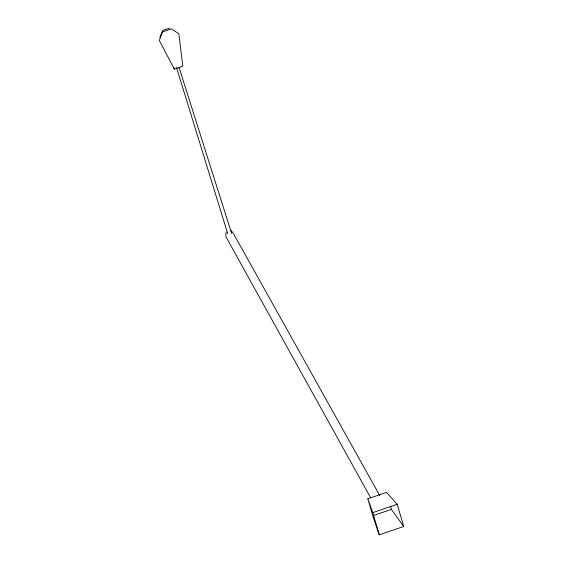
<?xml version="1.0" encoding="UTF-8"?>
<svg xmlns="http://www.w3.org/2000/svg" width="563" height="563" viewBox="0 0 563 563"><rect width="100%" height="100%" fill="white"/><g stroke="black" fill="none" stroke-linecap="round" stroke-linejoin="round"><path stroke-width="0.84" d="M226.115 231.914L225.833 236.601L370.63 497.706M159.829 37.306L162.693 30.465L169.463 28.15M174.291 69.115L182.834 66.195L178.823 33.759L171.363 28.903L162.608 31.894L159.308 40.423L174.291 69.115L174.136 67.609M367.822 498.783L386.507 492.4L397.239 504.265L403.692 526.489L379.237 534.85L372.748 515.764L367.822 498.783L372.79 512.626L379.237 534.85M372.79 512.626L397.239 504.265M373.558 515.49L391.433 509.381L403.692 526.489M230.943 230.26L233.652 233.926L379.715 495.51M231.632 233.469L178.978 67.201M176.479 67.469L227.741 233.694M390.49 506.144L391.433 509.381"/></g></svg>
